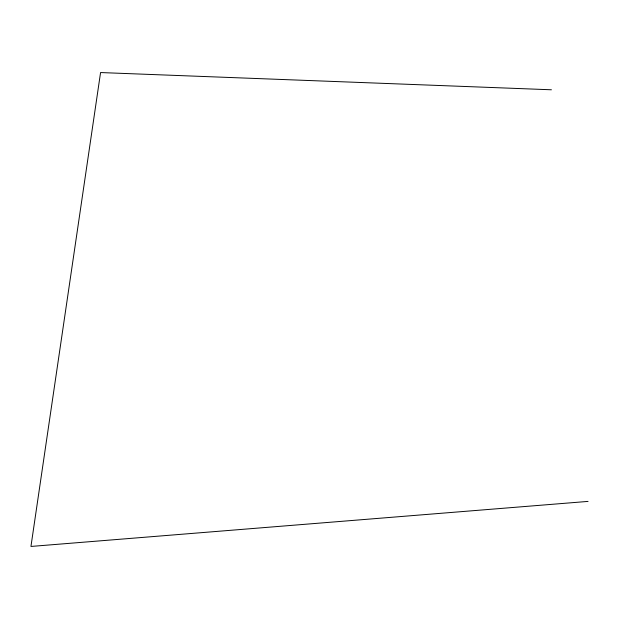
<?xml version="1.0" encoding="UTF-8"?>
<svg xmlns="http://www.w3.org/2000/svg" width="619" height="619" viewBox="0 0 619 619"><rect width="100%" height="100%" fill="white"/><g stroke="black" fill="none" stroke-linecap="round" stroke-linejoin="round"><path stroke-width="0.93" d="M588.05 501.405L30.95 546.445L100.564 72.555L551.421 89.786"/></g></svg>
